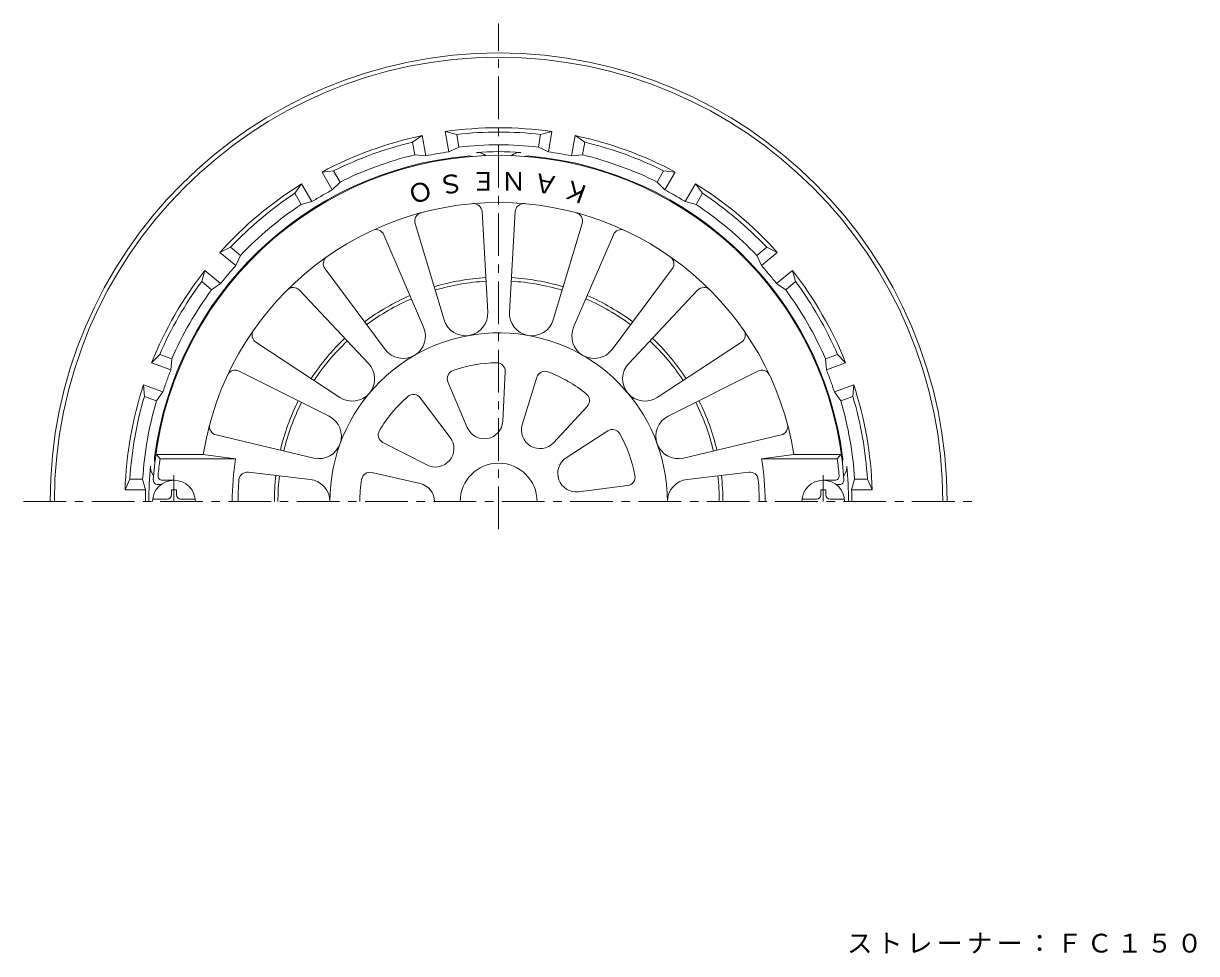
# Model space of a CAD drawing. Units: millimetres, scale not verified. Extents: x -194 to 147, y -230 to 267.
# Drawn here: x -134.9 to 139.7, y 49.8 to 267.4 of the extents above; entities that cross this region are included whole.
import ezdxf
from ezdxf.enums import TextEntityAlignment as Align

# ---------------------------------------------------------------- set-up
doc = ezdxf.new("R2010")
doc.units = ezdxf.units.MM
doc.header["$LTSCALE"] = 2
doc.linetypes.add('CHAIN1', pattern=[8, 5, -1, 1, -1])
for name, color, linetype, lineweight in [('0-0_通り芯', 3, 'Continuous', 9), ('0-2_仕上', 6, 'Continuous', 9), ('0-5_寸法', 7, 'Continuous', 9), ('0-A', 4, 'Continuous', 9)]:
    doc.layers.add(name, color=color, linetype=linetype, lineweight=lineweight)
doc.styles.add('ＭＳ ゴシック', font='')
doc.styles.get('ＭＳ ゴシック').set_extended_font_data('MS Gothic')

msp = doc.modelspace()

# ---------------------------------------------------------------- linework, layer by layer
at = {"layer": '0-0_通り芯', "linetype": 'CHAIN1'}
for p, q in [((-23.664, 149.068), (-23.664, 267.441)), ((-134.902, 155.541), (87.341, 155.541))]:
    msp.add_line(p, q, dxfattribs=at)
at = {"layer": '0-0_通り芯'}
for p, q in [((-36.142, 242.147), (-35.306, 237.407)), ((-33.486, 241.482), (-36.142, 242.147)), ((-11.185, 242.147), (-13.841, 241.482)), ((-12.021, 237.407), (-11.185, 242.147)), ((-41.559, 241.192), (-43.827, 239.658)), ((-43.305, 236.698), (-43.827, 239.658)), ((-40.723, 236.452), (-41.559, 241.192)), ((-33.486, 241.482), (-32.964, 238.521)), ((-14.363, 238.521), (-13.841, 241.482)), ((-5.769, 241.192), (-6.604, 236.452)), ((-3.501, 239.658), (-5.769, 241.192)), ((-3.501, 239.658), (-4.022, 236.698)), ((-43.305, 236.698), (-40.723, 236.452)), ((-32.964, 238.521), (-35.306, 237.407)), ((-14.363, 238.521), (-12.021, 237.407)), ((-4.022, 236.698), (-6.604, 236.452)), ((-62.287, 232.939), (-65.01, 232.656)), ((-65.01, 232.656), (-62.604, 228.488)), ((-62.287, 232.939), (-60.784, 230.336)), ((13.457, 230.336), (14.96, 232.939)), ((17.683, 232.656), (14.96, 232.939)), ((15.277, 228.488), (17.683, 232.656)), ((-69.774, 229.906), (-71.381, 227.689)), ((-67.367, 225.738), (-69.774, 229.906)), ((-60.784, 230.336), (-62.604, 228.488)), ((13.457, 230.336), (15.277, 228.488)), ((22.446, 229.906), (20.04, 225.738)), ((24.053, 227.689), (22.446, 229.906)), ((-69.878, 225.086), (-71.381, 227.689)), ((-69.878, 225.086), (-67.367, 225.738)), ((22.55, 225.086), (20.04, 225.738)), ((24.053, 227.689), (22.55, 225.086)), ((-86.43, 215.062), (-88.892, 213.864)), ((-86.43, 215.062), (-84.127, 213.129)), ((36.8, 213.129), (39.102, 215.062)), ((41.564, 213.864), (39.102, 215.062)), ((-88.892, 213.864), (-85.205, 210.77)), ((-84.127, 213.129), (-85.205, 210.77)), ((36.8, 213.129), (37.878, 210.77)), ((37.878, 210.77), (41.564, 213.864)), ((-92.427, 209.651), (-93.179, 207.018)), ((-88.74, 206.557), (-92.427, 209.651)), ((45.1, 209.651), (41.413, 206.557)), ((45.852, 207.018), (45.1, 209.651)), ((-90.876, 205.086), (-93.179, 207.018)), ((-90.876, 205.086), (-88.74, 206.557)), ((43.549, 205.086), (41.413, 206.557)), ((45.852, 207.018), (43.549, 205.086)), ((-103.002, 190.005), (-104.906, 188.037)), ((-103.002, 190.005), (-100.177, 188.977)), ((52.85, 188.977), (55.674, 190.005)), ((57.578, 188.037), (55.674, 190.005)), ((-104.906, 188.037), (-100.383, 186.391)), ((-100.177, 188.977), (-100.383, 186.391)), ((52.85, 188.977), (53.056, 186.391)), ((53.056, 186.391), (57.578, 188.037)), ((-102.264, 181.223), (-106.787, 182.869)), ((-106.787, 182.869), (-106.593, 180.138)), ((59.459, 182.869), (54.937, 181.223)), ((59.266, 180.138), (59.459, 182.869)), ((-103.768, 179.11), (-106.593, 180.138)), ((-103.768, 179.11), (-102.264, 181.223)), ((56.441, 179.11), (54.937, 181.223)), ((59.266, 180.138), (56.441, 179.11)), ((-110.004, 160.791), (-111.12, 158.291)), ((-110.004, 160.791), (-106.998, 160.791)), ((-106.998, 160.791), (-106.308, 158.291)), ((59.671, 160.791), (58.98, 158.291)), ((59.671, 160.791), (62.677, 160.791)), ((63.793, 158.291), (62.677, 160.791)), ((-111.12, 158.291), (-106.308, 158.291)), ((58.98, 158.291), (63.793, 158.291))]:
    msp.add_line(p, q, dxfattribs=at)
for centre, radius, start, end in [((-23.664, 155.541), 105, 0.00015, 179.99999), ((-23.664, 155.541), 104, 0.00015, 179.99999), ((-23.664, 155.541), 87.5, 81.80104, 98.19897), ((-23.664, 155.541), 86.5, 83.47964, 96.52039), ((-23.664, 155.541), 87.5, 101.80104, 118.19897), ((-23.664, 155.541), 86.5, 103.47964, 116.52039), ((-23.664, 155.541), 83.5, 83.60481, 96.3952), ((-23.664, 155.541), 87.5, 61.80104, 78.19897), ((-23.664, 155.541), 86.5, 63.47964, 76.52039), ((-23.664, 155.541), 81.205, 95.13536, 172.65349), ((-23.664, 155.541), 83.5, 103.60481, 116.3952), ((-23.664, 155.541), 82.69, 100.00002, 101.90584), ((-23.664, 155.541), 82.69, 98.09418, 100), ((-30.664, 233.432), 3, 73.44614, 95.1355), ((-23.664, 155.541), 81.904, 86.36682, 93.63321), ((-28.664, 234.286), 3, 47.18663, 93.63329), ((-18.664, 234.286), 3, 86.36671, 132.81337), ((-16.664, 233.432), 3, 84.8645, 106.55386), ((-23.664, 155.541), 81.205, 7.34651, 84.86464), ((-23.664, 155.541), 82.69, 80.00002, 81.90584), ((-23.664, 155.541), 82.69, 78.09418, 80), ((-23.664, 155.541), 83.5, 63.60481, 76.3952), ((-23.664, 155.541), 87.5, 121.80104, 138.19897), ((-23.664, 155.541), 82.69, 118.09418, 120), ((-23.664, 155.541), 82.69, 60.00002, 61.90584), ((-23.664, 155.541), 87.5, 41.80104, 58.19897), ((-23.664, 155.541), 86.5, 123.47964, 136.52039), ((-23.664, 155.541), 82.69, 120.00002, 121.90584), ((-23.664, 155.541), 82.69, 58.09418, 60), ((-23.664, 155.541), 86.5, 43.47964, 56.52039), ((-23.664, 155.541), 83.5, 123.60481, 136.3952), ((-23.664, 155.541), 83.5, 43.60481, 56.3952), ((-23.664, 155.541), 87.5, 141.80104, 158.19897), ((-23.664, 155.541), 82.69, 138.09418, 140), ((-23.664, 155.541), 82.69, 40.00002, 41.90584), ((-23.664, 155.541), 87.5, 21.80104, 38.19897), ((-23.664, 155.541), 86.5, 143.47964, 156.52039), ((-23.664, 155.541), 82.69, 140.00002, 141.90584), ((-23.664, 155.541), 52.5, 93.27573, 106.72415), ((-23.664, 155.541), 51.667, 93.27573, 106.72415), ((-23.664, 155.541), 51.667, 73.27576, 86.72415), ((-23.664, 155.541), 52.5, 73.27573, 86.72415), ((-23.664, 155.541), 82.69, 38.09418, 40), ((-23.664, 155.541), 86.5, 23.47964, 36.52039), ((-23.664, 155.541), 83.5, 143.60481, 156.3952), ((-23.664, 155.541), 52.5, 113.27571, 126.72418), ((-23.664, 155.541), 52.5, 53.27573, 66.72417), ((-23.664, 155.541), 83.5, 23.60481, 36.3952), ((-23.664, 155.541), 51.667, 113.27571, 126.72417), ((-23.664, 155.541), 51.667, 53.27573, 66.72417), ((-23.664, 155.541), 52.5, 133.27574, 146.72417), ((-23.664, 155.541), 51.667, 133.27573, 146.72415), ((-23.664, 155.541), 51.667, 33.27577, 46.7242), ((-23.664, 155.541), 52.5, 33.27576, 46.72418), ((-23.664, 155.541), 82.69, 158.09418, 160), ((-23.664, 155.541), 82.69, 20.00002, 21.90584), ((-23.664, 155.541), 87.5, 161.80104, 178.19897), ((-23.664, 155.541), 82.69, 160.00002, 161.90584), ((-23.664, 155.541), 82.69, 18.09418, 20), ((-23.664, 155.541), 87.5, 1.80104, 18.19897), ((-23.664, 155.541), 86.5, 163.47964, 176.52039), ((-23.664, 155.541), 83.5, 163.60481, 176.3952), ((-23.664, 155.541), 52.5, 153.27573, 166.72417), ((-23.664, 155.541), 51.667, 153.27571, 166.72415), ((-23.664, 155.541), 51.667, 13.27574, 26.7242), ((-23.664, 155.541), 52.5, 13.27573, 26.72417), ((-23.664, 155.541), 83.5, 3.60481, 16.3952), ((-23.664, 155.541), 86.5, 3.47964, 16.52039), ((-101.227, 165.541), 3, 172.65331, 194.34634), ((53.899, 165.541), 3, 345.65366, 7.34669), ((-23.664, 155.541), 81.904, 174.18082, 180), ((-102.161, 163.541), 3, 174.18094, 220.62747), ((54.834, 163.541), 3, 319.37253, 5.81906), ((-23.664, 155.541), 81.904, 0, 5.81918), ((-23.664, 155.541), 52.5, 173.27574, 180), ((-23.664, 155.541), 51.667, 173.27573, 179.99998), ((-23.664, 155.541), 51.667, 0.00002, 6.72427), ((-23.664, 155.541), 52.5, 0, 6.72426), ((-23.664, 155.541), 82.69, 178.09418, 180), ((-23.664, 155.541), 82.69, 0.00002, 1.90584)]:
    msp.add_arc(centre, radius, start, end, dxfattribs=at)
at = {"layer": '0-2_仕上'}
for p, q in [((-26.202, 199.899), (-27.548, 223.401)), ((-19.78, 223.401), (-21.125, 199.899)), ((-43.223, 220.637), (-36.449, 198.092)), ((-10.878, 198.092), (-4.104, 220.637)), ((-41.221, 196.356), (-50.523, 217.98)), ((3.195, 217.98), (-6.106, 196.356)), ((-64.308, 210.021), (-50.232, 191.153)), ((2.904, 191.153), (16.98, 210.021)), ((-54.121, 187.89), (-70.258, 205.028)), ((22.931, 205.028), (6.794, 187.889)), ((-80.49, 192.835), (-60.809, 179.919)), ((13.482, 179.919), (33.162, 192.835)), ((-63.348, 175.522), (-84.374, 186.107)), ((-22.108, 185.936), (-22.701, 174.351)), ((-14.73, 184.635), (-18.135, 173.546)), ((37.046, 186.107), (16.021, 175.521)), ((-35.521, 183.571), (-31.002, 172.887)), ((-42.009, 179.825), (-35.017, 170.569)), ((-2.935, 177.825), (-10.836, 169.331)), ((-89.818, 171.15), (-66.907, 165.744)), ((1.881, 172.086), (-7.856, 165.78)), ((19.58, 165.744), (42.49, 171.15)), ((-50.764, 169.391), (-40.434, 164.112)), ((-103.775, 166.541), (-102.919, 165.541)), ((-103.775, 166.541), (-92.794, 166.541)), ((-102.919, 165.541), (-85.232, 165.541)), ((-92.794, 166.541), (-85.232, 165.541)), ((45.467, 166.541), (37.905, 165.541)), ((55.591, 165.541), (37.905, 165.541)), ((56.447, 166.541), (45.467, 166.541)), ((56.447, 166.541), (55.591, 165.541)), ((-67.789, 160.744), (-82.224, 162.446)), ((-53.326, 162.351), (-42.02, 159.756)), ((20.461, 160.744), (34.897, 162.446)), ((-103.478, 159.541), (-102.664, 159.541)), ((-102.392, 160.541), (-99.664, 160.541)), ((6.539, 159.287), (-4.973, 157.859)), ((55.065, 160.541), (52.336, 160.541)), ((56.151, 159.541), (55.336, 159.541))]:
    msp.add_line(p, q, dxfattribs=at)
for centre, radius, start, end in [((-23.664, 155.541), 81, 3.59283, 176.40717), ((-23.664, 155.541), 70, 9.04109, 170.95891), ((-29.544, 223.286), 2, 3.27556, 94.96121), ((-17.783, 223.286), 2, 85.03868, 176.72417), ((-41.308, 221.212), 2, 105.03868, 196.72417), ((-6.019, 221.212), 2, 343.27556, 74.96121), ((-52.36, 217.19), 2, 23.27556, 114.96121), ((5.033, 217.19), 2, 65.03868, 156.72417), ((-62.705, 211.217), 2, 125.03868, 216.72417), ((15.377, 211.217), 2, 323.27556, 54.96121), ((-71.714, 203.657), 2, 43.27556, 134.96121), ((24.387, 203.657), 2, 45.03868, 136.72417), ((-31.432, 199.6), 5.238, 196.72429, 3.27573), ((-15.895, 199.6), 5.238, 176.72429, 343.27573), ((-79.392, 194.507), 2, 145.03868, 236.72417), ((-23.664, 155.541), 39.5, 89.13309, 180), ((-46.033, 194.286), 5.238, 216.72429, 23.27573), ((-23.664, 155.541), 39.5, 0, 89.13278), ((-1.294, 194.286), 5.238, 156.72429, 323.27573), ((32.065, 194.507), 2, 303.27556, 34.96121), ((-57.935, 184.299), 5.238, 236.72429, 43.27573), ((-23.664, 155.541), 32.5, 90.8295, 109.1705), ((-24.105, 186.038), 2, 357.06975, 90.82961), ((10.608, 184.298), 5.238, 136.72429, 303.27573), ((-85.273, 184.321), 2, 63.27556, 154.96121), ((-33.679, 184.35), 2, 109.17062, 202.93054), ((-12.818, 184.048), 2, 69.17062, 162.93054), ((-23.664, 155.541), 32.5, 50.8295, 69.1705), ((37.946, 184.321), 2, 25.03868, 116.72417), ((-23.664, 155.541), 32.5, 130.8295, 149.1705), ((-43.605, 178.619), 2, 37.06975, 130.82961), ((-4.399, 179.187), 2, 317.06975, 50.82961), ((-89.359, 173.096), 2, 165.03868, 256.72417), ((-65.704, 170.843), 5.238, 256.72429, 63.27573), ((-27.019, 174.572), 4.324, 202.93018, 357.06966), ((-14.002, 172.276), 4.324, 162.93018, 317.06966), ((18.377, 170.843), 5.238, 116.72429, 283.27573), ((42.031, 173.096), 2, 283.27556, 14.96121), ((-49.854, 171.172), 2, 149.17062, 242.93054), ((-38.467, 167.962), 4.324, 242.93018, 37.06966), ((2.968, 170.407), 2, 29.17062, 122.93054), ((-23.664, 155.541), 32.5, 10.8295, 29.1705), ((-36.164, 155.541), 67.5, 171.48038, 174.82341), ((-23.664, 155.541), 62.375, 170.77454, 180), ((-5.505, 162.15), 4.324, 122.93018, 277.06966), ((-23.664, 155.541), 62.375, 0, 9.22546), ((-11.164, 155.541), 67.5, 5.17659, 8.51962), ((-82.458, 160.459), 2, 83.27557, 175.21837), ((-53.774, 160.402), 2, 77.06975, 170.82961), ((-23.664, 155.541), 9, 0, 180), ((35.131, 160.459), 2, 4.78163, 96.72443), ((-103.478, 160.541), 1, 175.75238, 270), ((-102.392, 161.541), 1, 174.8239, 270), ((-23.664, 155.541), 61, 175.21835, 180), ((-68.402, 155.541), 5.238, 359.99962, 83.27573), ((-23.664, 155.541), 32.5, 170.8295, 180), ((-42.988, 155.541), 4.324, 359.99977, 77.06966), ((6.293, 161.272), 2, 277.06975, 10.82961), ((21.075, 155.541), 5.238, 96.72424, 180.00038), ((-23.664, 155.541), 61, 0, 4.78165), ((55.065, 161.541), 1, 270, 5.1761), ((56.151, 160.541), 1, 270, 4.24762)]:
    msp.add_arc(centre, radius, start, end, dxfattribs=at)
at = {"layer": '0-A', "linetype": 'CHAIN1'}
for p, q in [((-99.664, 155.541), (-99.664, 161.72)), ((52.336, 155.541), (52.336, 161.72))]:
    msp.add_line(p, q, dxfattribs=at)
at = {"layer": '0-A'}
for p, q in [((-100.264, 158.291), (-99.063, 158.291)), ((-100.264, 157.141), (-100.264, 158.291)), ((-99.063, 157.141), (-99.063, 158.291)), ((51.736, 157.141), (51.736, 158.291)), ((52.936, 158.291), (51.736, 158.291)), ((52.936, 157.141), (52.936, 158.291)), ((-104.627, 156.141), (-101.264, 156.141)), ((-98.064, 156.141), (-94.7, 156.141)), ((50.736, 156.141), (47.373, 156.141)), ((57.3, 156.141), (53.936, 156.141))]:
    msp.add_line(p, q, dxfattribs=at)
for centre, radius, start, end in [((-99.664, 155.541), 5, 0, 180), ((52.336, 155.541), 5, 0, 180), ((-101.264, 157.141), 1, 270, 0), ((-98.064, 157.141), 1, 180, 270), ((50.736, 157.141), 1, 270, 0), ((53.936, 157.141), 1, 180, 270)]:
    msp.add_arc(centre, radius, start, end, dxfattribs=at)

# ---------------------------------------------------------------- texts
at = {"layer": '0-2_仕上', "color": 7, "style": 'ＭＳ ゴシック'}
for s, rotation, p in [('Ｓ', 190, (-32.404, 233.874)), ('Ｅ', 180, (-24.164, 234.023)), ('Ｎ', 180, (-17.164, 234.023)), ('Ａ', 170, (-9.18, 232.825)), ('Ｋ', 159.999, (-1.482, 230.225)), ('Ｏ', 200, (-40.394, 232.282))]:
    msp.add_text(s, height=4.399, rotation=rotation, dxfattribs=at).set_placement(p, align=Align.BOTTOM_LEFT)
at = {"layer": '0-5_寸法', "insert": (57.87, 49.778), "char_height": 4.399, "attachment_point": 7, "style": 'ＭＳ ゴシック'}
msp.add_mtext('\\T1.17;ストレーナー：ＦＣ１５０', dxfattribs=at)

doc.saveas('drawing.dxf')
